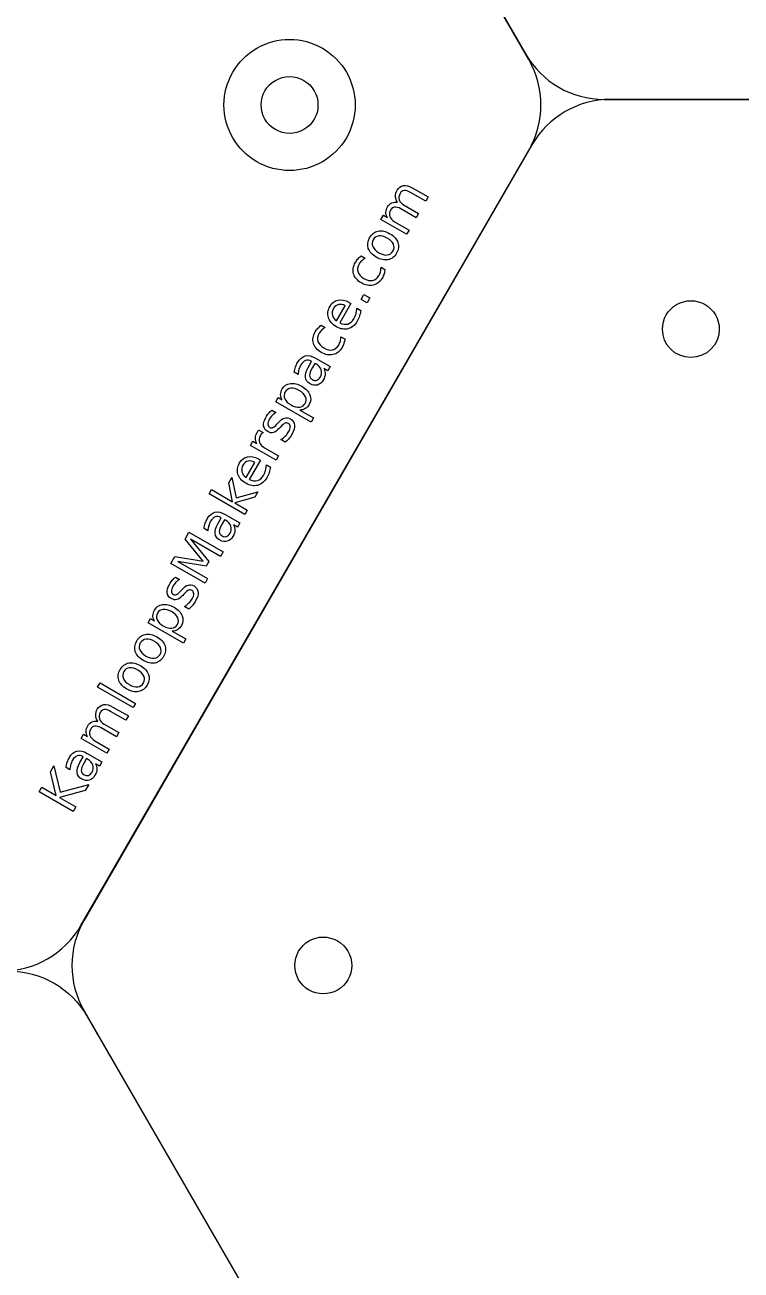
# Model space of a CAD drawing. Extents: x 0 to 212, y 9 to 288.
# Drawn here: x 64.6 to 96.1, y 95.8 to 150.6 of the extents above; entities that cross this region are included whole.
import ezdxf

# ---------------------------------------------------------------- set-up
doc = ezdxf.new("R2010")
doc.units = 0
doc.layers.add('Layer_1', color=7, linetype='CONTINUOUS')

msp = doc.modelspace()

# ---------------------------------------------------------------- linework, layer by layer
at = {"layer": 'Layer_1', "color": 5}
msp.add_line((73.339919, 147.055887), (73.339919, 147.055887), dxfattribs=at)
at = {"layer": 'Layer_1', "color": 7}
for p, q in [((74.974534, 147.055887), (74.974534, 147.055887)), ((90.06256, 147.300676), (129.44376, 147.300676)), ((102.03564, 147.299854), (90.34504, 147.299854)), ((86.88094, 145.299854), (67.19034, 111.194733)), ((92.62064, 137.193334), (92.62064, 137.193334)), ((76.45563, 109.194734), (76.45563, 109.194734)), ((67.19034, 107.194733), (86.88094, 73.089616))]:
    msp.add_line(p, q, dxfattribs=at)
at = {"layer": 'Layer_1', "color": 3}
for p, q in [((82.210875, 142.823071), (81.537605, 143.211784)), ((81.638909, 143.401168), (82.318207, 143.008975)), ((82.318207, 143.008975), (82.210875, 142.823071)), ((80.970179, 142.774315), (80.970183, 142.774335)), ((81.79025, 142.094526), (81.116979, 142.483239)), ((81.261491, 142.647677), (81.897581, 142.28043)), ((80.244156, 142.015763), (80.351488, 142.201666)), ((81.369621, 141.365975), (80.244156, 142.015763)), ((80.351488, 142.201666), (80.526336, 142.100717)), ((80.840862, 141.919126), (81.476952, 141.551879)), ((81.897581, 142.28043), (81.79025, 142.094526)), ((81.476952, 141.551879), (81.369621, 141.365975)), ((79.746512, 141.216487), (79.746512, 141.216487)), ((79.903277, 141.125979), (79.903277, 141.125979)), ((79.378211, 140.416212), (79.378252, 140.416189)), ((79.378252, 140.416189), (79.551093, 140.316399)), ((80.246479, 139.914918), (80.417307, 139.81629)), ((79.374463, 138.499716), (79.496881, 138.71175)), ((79.496881, 138.71175), (79.752123, 138.564387)), ((78.28988, 137.560976), (78.669464, 138.220759)), ((78.920895, 138.322124), (78.430071, 137.471992)), ((78.830448, 138.374344), (78.830454, 138.374341)), ((78.830454, 138.374341), (78.920895, 138.322124)), ((79.182345, 138.113559), (79.357193, 138.01261)), ((79.629705, 138.352353), (79.374463, 138.499716)), ((79.752123, 138.564387), (79.629705, 138.352353)), ((77.614499, 137.361372), (77.614539, 137.361349)), ((77.614539, 137.361349), (77.78738, 137.261559)), ((78.482766, 136.860078), (78.653595, 136.76145)), ((77.366598, 135.915446), (78.008717, 135.544719)), ((77.366633, 135.915426), (77.366598, 135.915446)), ((77.041858, 135.51073), (77.19154, 135.769987)), ((77.19154, 135.769987), (77.173421, 135.780447)), ((77.336249, 135.686439), (77.230051, 135.502565)), ((77.377432, 135.662662), (77.336249, 135.686439)), ((77.901966, 135.359822), (77.731138, 135.458449)), ((78.008717, 135.544719), (77.901966, 135.359822)), ((76.60407, 135.198071), (76.433242, 135.296699)), ((76.650996, 134.490341), (76.650996, 134.490341)), ((75.616746, 134.000853), (75.724077, 134.186757)), ((77.170288, 133.103915), (75.616746, 134.000853)), ((75.724077, 134.186757), (75.894906, 134.088129)), ((75.448588, 133.633018), (75.623437, 133.532069)), ((75.448596, 133.633005), (75.448588, 133.633018)), ((76.680704, 133.634448), (76.680721, 133.634438)), ((76.680721, 133.634438), (77.277619, 133.289819)), ((77.277619, 133.289819), (77.170288, 133.103915)), ((74.870244, 132.747683), (75.060892, 132.638939)), ((75.67149, 133.016612), (75.722134, 133.071786)), ((75.818891, 132.881937), (75.766691, 132.826327)), ((74.507495, 132.079508), (74.614827, 132.265411)), ((75.63296, 131.42972), (74.507495, 132.079508)), ((74.614827, 132.265411), (74.789675, 132.164462)), ((76.037934, 132.226238), (75.847004, 132.336472)), ((75.147408, 131.957925), (75.740291, 131.615624)), ((75.740291, 131.615624), (75.63296, 131.42972)), ((74.312248, 130.671514), (74.691831, 131.331296)), ((74.943262, 131.432662), (74.452441, 130.582536)), ((74.852815, 131.484882), (74.852821, 131.484878)), ((74.852821, 131.484878), (74.943262, 131.432662)), ((75.204715, 131.224102), (75.379564, 131.123153)), ((73.554829, 130.429508), (73.691168, 130.665653)), ((73.721671, 129.597611), (73.554829, 130.429508)), ((73.691168, 130.665653), (73.873102, 129.764749)), ((72.690855, 129.944882), (72.798186, 130.130786)), ((74.254451, 129.042139), (72.690855, 129.944882)), ((72.798186, 130.130786), (73.721671, 129.597611)), ((73.873102, 129.764749), (74.831137, 130.04099)), ((74.831137, 130.04099), (74.691896, 129.799817)), ((74.691896, 129.799817), (73.812112, 129.545395)), ((73.812112, 129.545395), (74.361782, 129.228043)), ((73.071189, 128.63333), (73.22087, 128.892586)), ((73.22087, 128.892586), (73.202752, 128.903047)), ((73.36558, 128.809038), (73.259382, 128.625164)), ((73.406763, 128.785261), (73.36558, 128.809038)), ((73.395929, 129.038045), (74.038048, 128.667318)), ((73.395964, 129.038025), (73.395929, 129.038045)), ((74.361782, 129.228043), (74.254451, 129.042139)), ((71.626319, 127.954843), (71.80095, 128.257312)), ((71.80095, 128.257312), (73.301236, 127.391122)), ((72.633401, 128.32067), (72.462573, 128.419298)), ((73.931297, 128.482421), (73.760469, 128.581049)), ((74.038048, 128.667318), (73.931297, 128.482421)), ((72.425069, 126.980525), (71.626319, 127.954843)), ((73.186944, 127.193162), (71.869542, 127.953765)), ((71.869542, 127.953765), (72.675176, 126.972788)), ((71.008441, 126.884647), (71.183072, 127.187117)), ((71.183072, 127.187117), (72.425069, 126.980525)), ((73.301236, 127.391122), (73.186944, 127.193162)), ((72.508727, 126.018457), (71.008441, 126.884647)), ((72.557404, 126.768801), (71.305036, 126.976012)), ((71.305036, 126.976012), (72.622438, 126.21541)), ((72.675176, 126.972788), (72.557404, 126.768801)), ((71.206401, 126.285333), (71.381249, 126.184384)), ((71.206409, 126.285321), (71.206401, 126.285333)), ((72.622438, 126.21541), (72.508727, 126.018457)), ((71.429302, 125.668927), (71.479946, 125.724101)), ((71.576704, 125.534252), (71.524504, 125.478642)), ((71.795744, 124.878548), (71.604813, 124.988782)), ((70.000721, 124.273612), (70.108052, 124.459516)), ((70.108052, 124.459516), (70.278881, 124.360888)), ((71.034971, 124.7631), (71.034971, 124.7631)), ((71.554263, 123.376674), (70.000721, 124.273612)), ((71.064679, 123.907207), (71.064696, 123.907197)), ((71.064696, 123.907197), (71.661594, 123.562578)), ((69.503066, 123.474319), (69.503066, 123.474319)), ((69.659832, 123.383811), (69.659832, 123.383811)), ((71.661594, 123.562578), (71.554263, 123.376674)), ((68.776698, 122.216213), (68.776698, 122.216213)), ((67.784375, 121.446609), (67.891125, 121.631506)), ((67.891125, 121.631506), (69.454721, 120.728763)), ((68.933463, 122.125704), (68.933463, 122.125704)), ((69.347971, 120.543866), (67.784375, 121.446609)), ((68.455172, 120.566265), (69.13447, 120.174072)), ((69.454721, 120.728763), (69.347971, 120.543866)), ((69.027138, 119.988168), (68.353868, 120.376881)), ((69.13447, 120.174072), (69.027138, 119.988168)), ((67.786442, 119.939412), (67.786446, 119.939433)), ((68.606513, 119.259623), (67.933243, 119.648336)), ((68.077754, 119.812774), (68.713844, 119.445527)), ((68.713844, 119.445527), (68.606513, 119.259623)), ((67.060419, 119.18086), (67.167751, 119.366764)), ((68.185884, 118.531073), (67.060419, 119.18086)), ((67.167751, 119.366764), (67.342599, 119.265815)), ((67.657125, 119.084223), (68.293215, 118.716976)), ((67.002632, 118.12228), (67.152313, 118.381537)), ((67.152313, 118.381537), (67.134195, 118.391997)), ((67.327372, 118.526996), (67.969491, 118.156269)), ((67.327407, 118.526976), (67.327372, 118.526996)), ((68.293215, 118.716976), (68.185884, 118.531073)), ((65.712667, 117.712097), (65.863511, 117.973367)), ((65.863511, 117.973367), (66.133002, 116.824955)), ((66.564844, 117.809621), (66.394016, 117.908249)), ((67.297023, 118.297989), (67.190825, 118.114115)), ((67.338206, 118.274212), (67.297023, 118.297989)), ((67.86274, 117.971372), (67.691912, 118.069999)), ((67.969491, 118.156269), (67.86274, 117.971372)), ((65.958032, 116.672742), (65.712667, 117.712097)), ((65.20676, 116.835841), (65.323954, 117.038827)), ((66.707046, 115.96965), (65.20676, 116.835841)), ((65.323954, 117.038827), (65.958032, 116.672742)), ((67.24022, 116.893135), (66.101729, 116.589779)), ((66.133002, 116.824955), (67.394544, 117.160432)), ((67.394544, 117.160432), (67.24022, 116.893135)), ((66.101729, 116.589779), (66.82424, 116.172637)), ((66.82424, 116.172637), (66.707046, 115.96965))]:
    msp.add_line(p, q, dxfattribs=at)
at = {"layer": 'Layer_1', "color": 7}
for points in [[(66.90786, 183.405793), (66.90786, 183.405793), (86.59846, 149.300676), (86.59846, 149.300676)], [(86.73983, 149.055887), (86.73983, 149.055887), (67.04923, 183.161007), (67.04923, 183.161007)], [(86.59846, 149.300676), (87.312991, 148.063072), (88.633498, 147.300677), (90.06256, 147.300676)], [(86.73983, 145.055887), (87.454361, 146.293492), (87.454361, 147.818283), (86.73983, 149.055887)], [(74.974534, 147.055887), (74.974534, 147.502469), (75.212783, 147.915128), (75.599534, 148.138419)], [(75.599534, 148.138419), (75.986285, 148.36171), (76.462783, 148.36171), (76.849534, 148.138419)], [(76.849534, 148.138419), (77.236285, 147.915128), (77.474534, 147.502469), (77.474534, 147.055887)], [(75.599534, 145.973355), (75.212783, 146.196646), (74.974534, 146.609305), (74.974534, 147.055887)], [(77.474534, 147.055887), (77.474534, 146.609305), (77.236285, 146.196646), (76.849534, 145.973355)], [(90.34504, 147.299854), (88.915978, 147.299854), (87.595471, 146.537458), (86.88094, 145.299854)], [(76.849534, 145.973355), (76.462783, 145.750064), (75.986285, 145.750064), (75.599534, 145.973355)], [(67.04923, 110.950767), (67.04923, 110.950767), (86.73983, 145.055887), (86.73983, 145.055887)], [(92.62064, 137.193334), (92.62064, 137.639916), (92.858889, 138.052575), (93.24564, 138.275866)], [(93.24564, 138.275866), (93.632391, 138.499157), (94.108889, 138.499157), (94.49564, 138.275866)], [(94.49564, 138.275866), (94.882391, 138.052575), (95.12064, 137.639916), (95.12064, 137.193334)], [(93.87064, 135.943334), (93.180284, 135.943334), (92.62064, 136.502978), (92.62064, 137.193334)], [(95.12064, 137.193334), (95.12064, 136.502978), (94.560996, 135.943334), (93.87064, 135.943334)], [(63.58513, 108.950767), (65.014192, 108.950768), (66.334699, 109.713163), (67.04923, 110.950767)], [(67.19034, 111.194733), (66.475809, 109.957129), (66.475809, 108.432338), (67.19034, 107.194733)], [(76.45563, 109.194734), (76.45563, 109.641316), (76.693879, 110.053975), (77.08063, 110.277266)], [(77.08063, 110.277266), (77.467381, 110.500557), (77.943879, 110.500557), (78.33063, 110.277266)], [(78.33063, 110.277266), (78.717381, 110.053975), (78.95563, 109.641316), (78.95563, 109.194734)], [(77.08063, 108.112202), (76.693879, 108.335493), (76.45563, 108.748152), (76.45563, 109.194734)], [(78.95563, 109.194734), (78.95563, 108.748152), (78.717381, 108.335493), (78.33063, 108.112202)], [(63.86661, 108.951174), (65.295672, 108.951174), (66.616179, 108.188778), (67.33071, 106.951174)], [(78.33063, 108.112202), (77.943879, 107.888911), (77.467381, 107.888911), (77.08063, 108.112202)], [(67.33071, 106.951174), (67.33071, 106.951174), (87.02131, 72.846053), (87.02131, 72.846053)]]:
    msp.add_open_spline(points, degree=3, dxfattribs=at)
at = {"layer": 'Layer_1', "color": 5}
for points in [[(74.782226, 149.554037), (75.674729, 150.069324), (76.774339, 150.069324), (77.666842, 149.554037)], [(73.339919, 147.055887), (73.339919, 148.086461), (73.889723, 149.038751), (74.782226, 149.554037)], [(77.666842, 149.554037), (78.559345, 149.038751), (79.109149, 148.086461), (79.109149, 147.055887)], [(74.782226, 144.557737), (73.889723, 145.073024), (73.339919, 146.025313), (73.339919, 147.055887)], [(79.109149, 147.055887), (79.109149, 146.025313), (78.559345, 145.073024), (77.666842, 144.557737)], [(77.666842, 144.557737), (76.774339, 144.04245), (75.674729, 144.04245), (74.782226, 144.557737)]]:
    msp.add_open_spline(points, degree=3, dxfattribs=at)
at = {"layer": 'Layer_1', "color": 3}
for points in [[(80.882016, 143.046315), (80.87962, 143.133448), (80.903562, 143.220558), (80.953841, 143.307644)], [(80.970183, 142.774335), (80.9138, 142.868522), (80.884411, 142.959182), (80.882016, 143.046315)], [(80.953841, 143.307644), (81.021528, 143.42488), (81.114943, 143.491533), (81.234087, 143.507601)], [(81.085035, 143.16356), (81.029726, 143.067762), (81.017842, 142.973691), (81.049383, 142.881346)], [(81.264364, 143.293156), (81.190061, 143.285132), (81.130284, 143.241934), (81.085035, 143.16356)], [(81.234087, 143.507601), (81.352566, 143.524058), (81.487506, 143.48858), (81.638909, 143.401168)], [(81.537605, 143.211784), (81.429747, 143.274055), (81.338667, 143.301179), (81.264364, 143.293156)], [(80.461198, 142.340642), (80.46241, 142.418545), (80.486417, 142.498028), (80.533218, 142.579089)], [(80.533218, 142.579089), (80.580404, 142.660819), (80.641203, 142.718164), (80.715615, 142.751126)], [(80.843738, 142.564611), (80.769435, 142.556587), (80.709271, 142.512718), (80.663247, 142.433002)], [(80.715615, 142.751126), (80.790414, 142.78476), (80.875269, 142.792489), (80.970179, 142.774315)], [(81.116979, 142.483239), (81.008451, 142.545898), (80.91737, 142.573022), (80.843738, 142.564611)], [(81.049383, 142.881346), (81.080921, 142.788998), (81.151624, 142.711109), (81.261491, 142.647677)], [(80.526336, 142.100717), (80.481702, 142.182763), (80.459989, 142.262738), (80.461198, 142.340642)], [(80.663247, 142.433002), (80.608711, 142.338542), (80.597549, 142.244946), (80.62976, 142.152215)], [(80.62976, 142.152215), (80.661299, 142.059867), (80.731666, 141.98217), (80.840862, 141.919126)], [(79.746512, 141.216487), (79.839339, 141.377269), (79.964502, 141.47338), (80.122001, 141.504821)], [(80.122001, 141.504821), (80.279496, 141.536264), (80.450692, 141.49861), (80.63559, 141.391859)], [(80.63559, 141.391859), (80.819819, 141.285494), (80.938029, 141.15606), (80.990217, 141.003556)], [(79.683975, 140.746136), (79.632453, 140.898255), (79.653299, 141.055039), (79.746512, 141.216487)], [(79.903277, 141.125979), (79.846035, 141.026834), (79.839638, 140.926021), (79.884085, 140.823541)], [(79.884085, 140.823541), (79.927861, 140.721448), (80.017076, 140.631531), (80.151729, 140.553789)], [(80.156029, 141.292237), (80.044384, 141.279877), (79.960133, 141.224457), (79.903277, 141.125979)], [(80.522457, 141.195907), (80.389145, 141.272875), (80.267003, 141.304984), (80.156029, 141.292237)], [(80.790107, 140.926152), (80.745659, 141.028632), (80.656443, 141.11855), (80.522457, 141.195907)], [(80.771493, 140.624715), (80.828349, 140.723193), (80.834554, 140.823672), (80.790107, 140.926152)], [(80.990217, 141.003556), (81.041734, 140.85144), (81.021079, 140.694991), (80.928252, 140.534209)], [(79.120471, 140.132246), (79.153347, 140.189189), (79.19147, 140.241318), (79.234841, 140.288632)], [(79.234841, 140.288632), (79.277558, 140.33632), (79.325348, 140.378846), (79.378211, 140.416212)], [(79.551093, 140.316399), (79.492127, 140.280772), (79.440327, 140.240561), (79.39569, 140.195766)], [(80.039177, 140.358843), (79.85428, 140.465594), (79.735879, 140.594691), (79.683975, 140.746136)], [(80.55219, 140.244872), (80.394412, 140.214488), (80.223407, 140.252478), (80.039177, 140.358843)], [(80.151729, 140.553789), (80.286386, 140.476044), (80.409008, 140.443211), (80.519595, 140.455287)], [(80.519595, 140.455287), (80.629897, 140.468422), (80.713863, 140.524898), (80.771493, 140.624715)], [(80.928252, 140.534209), (80.835039, 140.37276), (80.709686, 140.276315), (80.55219, 140.244872)], [(79.038628, 139.626145), (78.991855, 139.788028), (79.019136, 139.956728), (79.120471, 140.132246)], [(79.281936, 140.049746), (79.212702, 139.929828), (79.197124, 139.814663), (79.235201, 139.70425)], [(79.235201, 139.70425), (79.272611, 139.594222), (79.359983, 139.499563), (79.497317, 139.420273)], [(79.39569, 140.195766), (79.350795, 140.15201), (79.312877, 140.103337), (79.281936, 140.049746)], [(80.150152, 139.548481), (80.181093, 139.602072), (80.204612, 139.659059), (80.22071, 139.719441)], [(80.22071, 139.719441), (80.236541, 139.780866), (80.245131, 139.846025), (80.246479, 139.914918)], [(80.417307, 139.81629), (80.411643, 139.750779), (80.398781, 139.686747), (80.37872, 139.624195)], [(79.384707, 139.225361), (79.201152, 139.331336), (79.085793, 139.464931), (79.038628, 139.626145)], [(79.902248, 139.126192), (79.738099, 139.087874), (79.565586, 139.120931), (79.384707, 139.225361)], [(79.497317, 139.420273), (79.63465, 139.340984), (79.760649, 139.312453), (79.875312, 139.334681)], [(79.875312, 139.334681), (79.989304, 139.357297), (80.080918, 139.428564), (80.150152, 139.548481)], [(80.295251, 139.437912), (80.197396, 139.268422), (80.066395, 139.164516), (79.902248, 139.126192)], [(80.37872, 139.624195), (80.359045, 139.56231), (80.331222, 139.500216), (80.295251, 139.437912)], [(77.933248, 137.699881), (77.88235, 137.862361), (77.905636, 138.02801), (78.003103, 138.196829)], [(78.003103, 138.196829), (78.090516, 138.348231), (78.208461, 138.439575), (78.356938, 138.470861)], [(78.161056, 138.108311), (78.101492, 138.005143), (78.082866, 137.905585), (78.105178, 137.809637)], [(78.377967, 138.275161), (78.285961, 138.255036), (78.213658, 138.199419), (78.161056, 138.108311)], [(78.356938, 138.470861), (78.505131, 138.503211), (78.662967, 138.471039), (78.830448, 138.374344)], [(78.669464, 138.220759), (78.56742, 138.277629), (78.470254, 138.295763), (78.377967, 138.275161)], [(79.145857, 137.869337), (79.167127, 137.946381), (79.179289, 138.027788), (79.182345, 138.113559)], [(78.285511, 137.298211), (78.101285, 137.404574), (77.983864, 137.538464), (77.933248, 137.699881)], [(78.105178, 137.809637), (78.127878, 137.71435), (78.189445, 137.631463), (78.28988, 137.560976)], [(78.787626, 137.418302), (78.893786, 137.449014), (78.982256, 137.525666), (79.053036, 137.64826)], [(79.203407, 137.546703), (79.099751, 137.367167), (78.965308, 137.254978), (78.800078, 137.210138)], [(79.053036, 137.64826), (79.094034, 137.719271), (79.124975, 137.792964), (79.145857, 137.869337)], [(79.303738, 137.771489), (79.278236, 137.693314), (79.244793, 137.618386), (79.203407, 137.546703)], [(79.357193, 138.01261), (79.347048, 137.930038), (79.329229, 137.849664), (79.303738, 137.771489)], [(77.274919, 136.571311), (77.228145, 136.733194), (77.255426, 136.901894), (77.356762, 137.077412)], [(77.356762, 137.077412), (77.389638, 137.134355), (77.42776, 137.186481), (77.471129, 137.233792)], [(77.518223, 136.994905), (77.448991, 136.874992), (77.433414, 136.759829), (77.471492, 136.649415)], [(77.471129, 137.233792), (77.513848, 137.281483), (77.561638, 137.32401), (77.614499, 137.361372)], [(77.631978, 137.140926), (77.587085, 137.097174), (77.549167, 137.048501), (77.518223, 136.994905)], [(77.78738, 137.261559), (77.728415, 137.225932), (77.676614, 137.185721), (77.631978, 137.140926)], [(78.800078, 137.210138), (78.635235, 137.165968), (78.463713, 137.195326), (78.285511, 137.298211)], [(78.430071, 137.471992), (78.562003, 137.406558), (78.681188, 137.388661), (78.787626, 137.418302)], [(77.620998, 136.170526), (77.437443, 136.276502), (77.322083, 136.410097), (77.274919, 136.571311)], [(77.471492, 136.649415), (77.508902, 136.539387), (77.596274, 136.444728), (77.733607, 136.365439)], [(78.111603, 136.279847), (78.225595, 136.302463), (78.317207, 136.373727), (78.386439, 136.493641)], [(78.386439, 136.493641), (78.417382, 136.547236), (78.440902, 136.604223), (78.456997, 136.664601)], [(78.456997, 136.664601), (78.472829, 136.726026), (78.481418, 136.791185), (78.482766, 136.860078)], [(78.615008, 136.569355), (78.595332, 136.50747), (78.567509, 136.445376), (78.531538, 136.383072)], [(78.653595, 136.76145), (78.647933, 136.695943), (78.63507, 136.631911), (78.615008, 136.569355)], [(76.575931, 135.7248), (76.669918, 135.887591), (76.782324, 135.984812), (76.913149, 136.016463)], [(76.913149, 136.016463), (77.043972, 136.04812), (77.195133, 136.014441), (77.366633, 135.915426)], [(78.138539, 136.071358), (77.97439, 136.03304), (77.801877, 136.066096), (77.620998, 136.170526)], [(77.733607, 136.365439), (77.870941, 136.286149), (77.996939, 136.257619), (78.111603, 136.279847)], [(78.531538, 136.383072), (78.433683, 136.213582), (78.302683, 136.109677), (78.138539, 136.071358)], [(76.433242, 135.296699), (76.446194, 135.379439), (76.464672, 135.456309), (76.488673, 135.527307)], [(76.488673, 135.527307), (76.512034, 135.598675), (76.54112, 135.664506), (76.575931, 135.7248)], [(76.636262, 135.413958), (76.616481, 135.344097), (76.60575, 135.272135), (76.60407, 135.198071)], [(76.72163, 135.615219), (76.6845, 135.550906), (76.656043, 135.483819), (76.636262, 135.413958)], [(76.92773, 135.809754), (76.848734, 135.781223), (76.780034, 135.716378), (76.72163, 135.615219)], [(76.919021, 135.075186), (76.90383, 135.197397), (76.944775, 135.342579), (77.041858, 135.51073)], [(77.173421, 135.780447), (77.088341, 135.829568), (77.006444, 135.839337), (76.92773, 135.809754)], [(77.230051, 135.502565), (77.143799, 135.353172), (77.101124, 135.239805), (77.102026, 135.162466)], [(77.613883, 135.40154), (77.576833, 135.506002), (77.498016, 135.593042), (77.377432, 135.662662)], [(77.580268, 135.092689), (77.639445, 135.195186), (77.65065, 135.298136), (77.613883, 135.40154)], [(77.731138, 135.458449), (77.775104, 135.376795), (77.795319, 135.295006), (77.791784, 135.213081)], [(75.904646, 134.562167), (75.98355, 134.698833), (76.101826, 134.778375), (76.259474, 134.800793)], [(76.259474, 134.800793), (76.417511, 134.823885), (76.584958, 134.784378), (76.761814, 134.68227)], [(77.132308, 134.783226), (77.005692, 134.856327), (76.934596, 134.953647), (76.919021, 135.075186)], [(77.102026, 135.162466), (77.102928, 135.085127), (77.14458, 135.02267), (77.22698, 134.975096)], [(77.45117, 134.734459), (77.347124, 134.704311), (77.240837, 134.720567), (77.132308, 134.783226)], [(77.22698, 134.975096), (77.292631, 134.937193), (77.357262, 134.928463), (77.420872, 134.948908)], [(77.420872, 134.948908), (77.484205, 134.970403), (77.537337, 135.01833), (77.580268, 135.092689)], [(77.706602, 134.954095), (77.640078, 134.838871), (77.554934, 134.765659), (77.45117, 134.734459)], [(77.791784, 135.213081), (77.7876, 135.131536), (77.759206, 135.045207), (77.706602, 134.954095)], [(75.894906, 134.088129), (75.850346, 134.165663), (75.829006, 134.243188), (75.830885, 134.320706)], [(75.830885, 134.320706), (75.832485, 134.39928), (75.857072, 134.479767), (75.904646, 134.562167)], [(76.033284, 134.427603), (75.976815, 134.329796), (75.971191, 134.230323), (76.016413, 134.129186)], [(76.282708, 134.590422), (76.172896, 134.579687), (76.089755, 134.525415), (76.033284, 134.427603)], [(76.650996, 134.490341), (76.515005, 134.568856), (76.392242, 134.602216), (76.282708, 134.590422)], [(76.922819, 134.220853), (76.877599, 134.321995), (76.786992, 134.411824), (76.650996, 134.490341)], [(76.761814, 134.68227), (76.938674, 134.58016), (77.056614, 134.454899), (77.115634, 134.306489)], [(77.115634, 134.306489), (77.17504, 134.158755), (77.16529, 134.016555), (77.086386, 133.879889)], [(76.016413, 134.129186), (76.061353, 134.0291), (76.151819, 133.9398), (76.287811, 133.861285)], [(76.287811, 133.861285), (76.423806, 133.782768), (76.546711, 133.748879), (76.656524, 133.759617)], [(76.656524, 133.759617), (76.766052, 133.77141), (76.849051, 133.82621), (76.90552, 133.924018)], [(76.915133, 133.694715), (76.848273, 133.654714), (76.77013, 133.634625), (76.680704, 133.634448)], [(76.90552, 133.924018), (76.961991, 134.021829), (76.967758, 134.120774), (76.922819, 134.220853)], [(77.086386, 133.879889), (77.038812, 133.797489), (76.981728, 133.735764), (76.915133, 133.694715)], [(75.082542, 132.938608), (75.068249, 133.046906), (75.10094, 133.170055), (75.180615, 133.308056)], [(75.180615, 133.308056), (75.220068, 133.376391), (75.262222, 133.437803), (75.307078, 133.492293)], [(75.348078, 133.240858), (75.295089, 133.149079), (75.269323, 133.071952), (75.270781, 133.009477)], [(75.307078, 133.492293), (75.351935, 133.546787), (75.399108, 133.593691), (75.448596, 133.633005)], [(75.469158, 133.404084), (75.423249, 133.355561), (75.382889, 133.301153), (75.348078, 133.240858)], [(75.623437, 133.532069), (75.566463, 133.495287), (75.515037, 133.452625), (75.469158, 133.404084)], [(75.722134, 133.071786), (75.826086, 133.186838), (75.91971, 133.256941), (76.003004, 133.282096)], [(76.003004, 133.282096), (76.086018, 133.308307), (76.173415, 133.294918), (76.265194, 133.241929)], [(76.265194, 133.241929), (76.369704, 133.18159), (76.42846, 133.092287), (76.44146, 132.97402)], [(74.72554, 132.403801), (74.727997, 132.485453), (74.754946, 132.570829), (74.806388, 132.659928)], [(74.806388, 132.659928), (74.813738, 132.672659), (74.822821, 132.686178), (74.833638, 132.700486)], [(74.833638, 132.700486), (74.843688, 132.715237), (74.85589, 132.730969), (74.870244, 132.747683)], [(74.995328, 132.585684), (74.975382, 132.565041), (74.956901, 132.539981), (74.939883, 132.510505)], [(75.060892, 132.638939), (75.036852, 132.625107), (75.014998, 132.607356), (74.995328, 132.585684)], [(75.262757, 132.684501), (75.156909, 132.745612), (75.096837, 132.830315), (75.082542, 132.938608)], [(75.512851, 132.641939), (75.433212, 132.620032), (75.349847, 132.634219), (75.262757, 132.684501)], [(75.270781, 133.009477), (75.272625, 132.947673), (75.30168, 132.900529), (75.357944, 132.868045)], [(75.357944, 132.868045), (75.400817, 132.843292), (75.444125, 132.84017), (75.487866, 132.858681)], [(75.487866, 132.858681), (75.530936, 132.87758), (75.592144, 132.930223), (75.67149, 133.016612)], [(75.766691, 132.826327), (75.676433, 132.725695), (75.59182, 132.664233), (75.512851, 132.641939)], [(76.024486, 133.059339), (75.978356, 133.041338), (75.909824, 132.982204), (75.818891, 132.881937)], [(76.169634, 133.043869), (76.11939, 133.072877), (76.071007, 133.078034), (76.024486, 133.059339)], [(76.04401, 132.492037), (76.099709, 132.548308), (76.146317, 132.608934), (76.183834, 132.673914)], [(76.255638, 132.90043), (76.252572, 132.964723), (76.223904, 133.012536), (76.169634, 133.043869)], [(76.183834, 132.673914), (76.234115, 132.761004), (76.25805, 132.836509), (76.255638, 132.90043)], [(76.44146, 132.97402), (76.454847, 132.856424), (76.41977, 132.725276), (76.336227, 132.580576)], [(74.789675, 132.164462), (74.743773, 132.242771), (74.722395, 132.32255), (74.72554, 132.403801)], [(74.939883, 132.510505), (74.879546, 132.405999), (74.8673, 132.305881), (74.903144, 132.210152)], [(74.903144, 132.210152), (74.938704, 132.115488), (75.020125, 132.031412), (75.147408, 131.957925)], [(75.847004, 132.336472), (75.921963, 132.384303), (75.987631, 132.436158), (76.04401, 132.492037)], [(76.209095, 132.402086), (76.160188, 132.343677), (76.103135, 132.285061), (76.037934, 132.226238)], [(76.336227, 132.580576), (76.301417, 132.520282), (76.259039, 132.460785), (76.209095, 132.402086)], [(74.025471, 131.307366), (74.112883, 131.458769), (74.230829, 131.550115), (74.379309, 131.581405)], [(74.379309, 131.581405), (74.527499, 131.613751), (74.685334, 131.581577), (74.852815, 131.484882)], [(73.955615, 130.810419), (73.904718, 130.972898), (73.928003, 131.138548), (74.025471, 131.307366)], [(74.183427, 131.218855), (74.123863, 131.115687), (74.105236, 131.016127), (74.127546, 130.920175)], [(74.400338, 131.385704), (74.308332, 131.36558), (74.236028, 131.309963), (74.183427, 131.218855)], [(74.691831, 131.331296), (74.589787, 131.388167), (74.492623, 131.406303), (74.400338, 131.385704)], [(75.075406, 130.758803), (75.116403, 130.829811), (75.147343, 130.903503), (75.168228, 130.97988)], [(75.168228, 130.97988), (75.189495, 131.05692), (75.201658, 131.138328), (75.204715, 131.224102)], [(75.379564, 131.123153), (75.369418, 131.040581), (75.351599, 130.960206), (75.326105, 130.882027)], [(74.307878, 130.408749), (74.123652, 130.515112), (74.006231, 130.649002), (73.955615, 130.810419)], [(74.127546, 130.920175), (74.150247, 130.824892), (74.211814, 130.742005), (74.312248, 130.671514)], [(74.822445, 130.320675), (74.657602, 130.276506), (74.48608, 130.305864), (74.307878, 130.408749)], [(74.452441, 130.582536), (74.584374, 130.517101), (74.703558, 130.499203), (74.809993, 130.52884)], [(74.809993, 130.52884), (74.916153, 130.559551), (75.004625, 130.636206), (75.075406, 130.758803)], [(75.225777, 130.657247), (75.12212, 130.477706), (74.987676, 130.365516), (74.822445, 130.320675)], [(75.326105, 130.882027), (75.300604, 130.803852), (75.267161, 130.728926), (75.225777, 130.657247)], [(72.518004, 128.649906), (72.541365, 128.721274), (72.570451, 128.787105), (72.605262, 128.847399)], [(72.605262, 128.847399), (72.699247, 129.010187), (72.811653, 129.107408), (72.94248, 129.139063)], [(72.957061, 128.932353), (72.878065, 128.903822), (72.809365, 128.838977), (72.750961, 128.737818)], [(72.94248, 129.139063), (73.073303, 129.17072), (73.224464, 129.137041), (73.395964, 129.038025)], [(73.202752, 128.903047), (73.117672, 128.952168), (73.035775, 128.961937), (72.957061, 128.932353)], [(73.643214, 128.524139), (73.606164, 128.628601), (73.527347, 128.715642), (73.406763, 128.785261)], [(72.462573, 128.419298), (72.475523, 128.502035), (72.494, 128.578904), (72.518004, 128.649906)], [(72.665593, 128.536558), (72.64581, 128.466693), (72.635079, 128.39473), (72.633401, 128.32067)], [(72.750961, 128.737818), (72.71383, 128.673506), (72.685374, 128.606419), (72.665593, 128.536558)], [(72.948352, 128.197785), (72.933161, 128.319996), (72.974106, 128.465178), (73.071189, 128.63333)], [(73.259382, 128.625164), (73.17313, 128.475771), (73.130455, 128.362405), (73.131357, 128.285065)], [(73.131357, 128.285065), (73.132259, 128.207726), (73.173911, 128.145269), (73.256311, 128.097696)], [(73.4502, 128.071501), (73.513532, 128.092996), (73.566665, 128.140925), (73.609599, 128.215288)], [(73.609599, 128.215288), (73.668776, 128.317785), (73.679981, 128.420735), (73.643214, 128.524139)], [(73.821115, 128.33568), (73.816929, 128.254131), (73.788535, 128.167803), (73.735933, 128.076694)], [(73.760469, 128.581049), (73.804432, 128.499391), (73.824648, 128.417601), (73.821115, 128.33568)], [(73.161639, 127.905825), (73.035023, 127.978927), (72.963927, 128.076247), (72.948352, 128.197785)], [(73.480497, 127.857052), (73.376454, 127.826908), (73.270168, 127.843166), (73.161639, 127.905825)], [(73.256311, 128.097696), (73.321962, 128.059792), (73.386591, 128.051061), (73.4502, 128.071501)], [(73.735933, 128.076694), (73.669409, 127.961471), (73.584263, 127.888257), (73.480497, 127.857052)], [(70.938427, 125.960371), (70.977879, 126.028703), (71.020033, 126.090115), (71.06489, 126.144609)], [(71.06489, 126.144609), (71.109747, 126.199103), (71.15692, 126.246007), (71.206409, 126.285321)], [(71.226971, 126.0564), (71.181061, 126.007877), (71.140701, 125.953468), (71.10589, 125.893174)], [(71.381249, 126.184384), (71.324276, 126.147602), (71.272849, 126.104941), (71.226971, 126.0564)], [(70.840355, 125.590924), (70.826062, 125.699221), (70.858753, 125.82237), (70.938427, 125.960371)], [(71.02057, 125.336816), (70.914721, 125.397928), (70.85465, 125.48263), (70.840355, 125.590924)], [(71.10589, 125.893174), (71.052902, 125.801395), (71.027136, 125.724267), (71.028593, 125.661792)], [(71.028593, 125.661792), (71.030438, 125.599988), (71.059492, 125.552844), (71.115756, 125.52036)], [(71.115756, 125.52036), (71.15863, 125.495607), (71.201937, 125.492486), (71.245678, 125.510997)], [(71.245678, 125.510997), (71.288748, 125.529895), (71.349956, 125.582539), (71.429302, 125.668927)], [(71.524504, 125.478642), (71.434246, 125.378011), (71.349632, 125.316548), (71.270664, 125.294254)], [(71.479946, 125.724101), (71.583899, 125.839153), (71.677522, 125.909257), (71.760816, 125.934412)], [(71.782298, 125.711654), (71.736146, 125.693616), (71.667614, 125.634482), (71.576704, 125.534252)], [(71.760816, 125.934412), (71.843831, 125.960623), (71.931227, 125.947234), (72.023007, 125.894245)], [(71.927446, 125.696185), (71.877202, 125.725193), (71.82882, 125.73035), (71.782298, 125.711654)], [(72.01345, 125.552745), (72.010384, 125.617039), (71.981716, 125.664852), (71.927446, 125.696185)], [(71.941646, 125.326229), (71.991927, 125.413319), (72.015862, 125.488824), (72.01345, 125.552745)], [(72.023007, 125.894245), (72.127517, 125.833906), (72.186272, 125.744603), (72.199272, 125.626336)], [(72.199272, 125.626336), (72.21266, 125.508739), (72.177581, 125.377589), (72.094037, 125.232886)], [(70.28862, 124.834926), (70.367523, 124.971588), (70.485799, 125.05113), (70.643449, 125.073552)], [(70.643449, 125.073552), (70.801486, 125.096644), (70.968933, 125.057136), (71.145789, 124.955029)], [(71.270664, 125.294254), (71.191024, 125.272348), (71.107659, 125.286535), (71.02057, 125.336816)], [(71.145789, 124.955029), (71.322649, 124.852918), (71.440589, 124.727658), (71.499609, 124.579247)], [(71.604813, 124.988782), (71.679774, 125.036617), (71.745444, 125.088474), (71.801822, 125.144353)], [(71.966904, 125.054396), (71.918, 124.995991), (71.860946, 124.937375), (71.795744, 124.878548)], [(71.801822, 125.144353), (71.857522, 125.200624), (71.90413, 125.261249), (71.941646, 125.326229)], [(72.094037, 125.232886), (72.059228, 125.172596), (72.016851, 125.113099), (71.966904, 125.054396)], [(70.278881, 124.360888), (70.234321, 124.438422), (70.21298, 124.515947), (70.21486, 124.593465)], [(70.21486, 124.593465), (70.21646, 124.672038), (70.241047, 124.752525), (70.28862, 124.834926)], [(70.417259, 124.700362), (70.360789, 124.602555), (70.355166, 124.503082), (70.400388, 124.401944)], [(70.400388, 124.401944), (70.445328, 124.301859), (70.535794, 124.212559), (70.671785, 124.134044)], [(70.666683, 124.863181), (70.556871, 124.852446), (70.47373, 124.798173), (70.417259, 124.700362)], [(71.034971, 124.7631), (70.89898, 124.841615), (70.776217, 124.874975), (70.666683, 124.863181)], [(71.306794, 124.493612), (71.261574, 124.594754), (71.170967, 124.684583), (71.034971, 124.7631)], [(71.289495, 124.196776), (71.345966, 124.294588), (71.351733, 124.393533), (71.306794, 124.493612)], [(71.499609, 124.579247), (71.559012, 124.43151), (71.549263, 124.28931), (71.470361, 124.152648)], [(70.671785, 124.134044), (70.807781, 124.055527), (70.930685, 124.021638), (71.040499, 124.032376)], [(71.040499, 124.032376), (71.150027, 124.044169), (71.233026, 124.098969), (71.289495, 124.196776)], [(71.299107, 123.967474), (71.232248, 123.927473), (71.154105, 123.907384), (71.064679, 123.907207)], [(71.470361, 124.152648), (71.422787, 124.070247), (71.365702, 124.008523), (71.299107, 123.967474)], [(69.440529, 123.003968), (69.389008, 123.156087), (69.409854, 123.31287), (69.503066, 123.474319)], [(69.503066, 123.474319), (69.595894, 123.635101), (69.721057, 123.731212), (69.878556, 123.762653)], [(69.659832, 123.383811), (69.60259, 123.284666), (69.596193, 123.183853), (69.64064, 123.081373)], [(69.912584, 123.550069), (69.800939, 123.537709), (69.716688, 123.482289), (69.659832, 123.383811)], [(69.878556, 123.762653), (70.036051, 123.794096), (70.207247, 123.756442), (70.392144, 123.649691)], [(70.279011, 123.453739), (70.1457, 123.530707), (70.023558, 123.562816), (69.912584, 123.550069)], [(70.546661, 123.183984), (70.502214, 123.286464), (70.412997, 123.376382), (70.279011, 123.453739)], [(70.392144, 123.649691), (70.576374, 123.543326), (70.694583, 123.413892), (70.746772, 123.261388)], [(69.795732, 122.616675), (69.610835, 122.723426), (69.492434, 122.852523), (69.440529, 123.003968)], [(69.64064, 123.081373), (69.684416, 122.97928), (69.773631, 122.889363), (69.908284, 122.811621)], [(69.908284, 122.811621), (70.042941, 122.733876), (70.165563, 122.701043), (70.276149, 122.713119)], [(70.276149, 122.713119), (70.386452, 122.726254), (70.470418, 122.78273), (70.528047, 122.882546)], [(70.684807, 122.792041), (70.591594, 122.630592), (70.46624, 122.534147), (70.308745, 122.502704)], [(70.528047, 122.882546), (70.584904, 122.981025), (70.591109, 123.081504), (70.546661, 123.183984)], [(70.746772, 123.261388), (70.798289, 123.109272), (70.777634, 122.952823), (70.684807, 122.792041)], [(68.714158, 121.745856), (68.662637, 121.897974), (68.683483, 122.05476), (68.776698, 122.216213)], [(68.776698, 122.216213), (68.869523, 122.376991), (68.994685, 122.4731), (69.152184, 122.50454)], [(69.186215, 122.291962), (69.074571, 122.279602), (68.99032, 122.224183), (68.933463, 122.125704)], [(69.152184, 122.50454), (69.30968, 122.535983), (69.480876, 122.498329), (69.665773, 122.391579)], [(69.55264, 122.195627), (69.419329, 122.272594), (69.297187, 122.304706), (69.186215, 122.291962)], [(69.820293, 121.925877), (69.775844, 122.028353), (69.686626, 122.11827), (69.55264, 122.195627)], [(69.665773, 122.391579), (69.850003, 122.285214), (69.968212, 122.155779), (70.0204, 122.003276)], [(70.308745, 122.502704), (70.150966, 122.47232), (69.979962, 122.51031), (69.795732, 122.616675)], [(69.069361, 121.358563), (68.884464, 121.465313), (68.766063, 121.594411), (68.714158, 121.745856)], [(68.933463, 122.125704), (68.876219, 122.026555), (68.869821, 121.92574), (68.914268, 121.82326)], [(68.914268, 121.82326), (68.958044, 121.721168), (69.047259, 121.63125), (69.181912, 121.553508)], [(69.549778, 121.455007), (69.660081, 121.468142), (69.744048, 121.524619), (69.801679, 121.62444)], [(69.801679, 121.62444), (69.858536, 121.722918), (69.86474, 121.823397), (69.820293, 121.925877)], [(70.0204, 122.003276), (70.071918, 121.85116), (70.051264, 121.694713), (69.958438, 121.533935)], [(69.582374, 121.244591), (69.424595, 121.214207), (69.253591, 121.252198), (69.069361, 121.358563)], [(69.181912, 121.553508), (69.31657, 121.475764), (69.439191, 121.44293), (69.549778, 121.455007)], [(69.958438, 121.533935), (69.865224, 121.372482), (69.739869, 121.276034), (69.582374, 121.244591)], [(67.770104, 120.472741), (67.837791, 120.589978), (67.931206, 120.65663), (68.05035, 120.672698)], [(68.05035, 120.672698), (68.168829, 120.689155), (68.303769, 120.653677), (68.455172, 120.566265)], [(67.698279, 120.211412), (67.695883, 120.298545), (67.719825, 120.385655), (67.770104, 120.472741)], [(67.786446, 119.939433), (67.730063, 120.033619), (67.700674, 120.124279), (67.698279, 120.211412)], [(67.901298, 120.328657), (67.845989, 120.232859), (67.834105, 120.138788), (67.865646, 120.046444)], [(67.865646, 120.046444), (67.897184, 119.954096), (67.967887, 119.876206), (68.077754, 119.812774)], [(68.080627, 120.458253), (68.006324, 120.45023), (67.946548, 120.407031), (67.901298, 120.328657)], [(68.353868, 120.376881), (68.246011, 120.439153), (68.15493, 120.466277), (68.080627, 120.458253)], [(67.342599, 119.265815), (67.297965, 119.34786), (67.276252, 119.427835), (67.277461, 119.50574)], [(67.277461, 119.50574), (67.278673, 119.583643), (67.30268, 119.663125), (67.349481, 119.744187)], [(67.349481, 119.744187), (67.396667, 119.825916), (67.457466, 119.883262), (67.531878, 119.916224)], [(67.47951, 119.598099), (67.424974, 119.503639), (67.413812, 119.410044), (67.446023, 119.317312)], [(67.660001, 119.729708), (67.585698, 119.721685), (67.525534, 119.677815), (67.47951, 119.598099)], [(67.531878, 119.916224), (67.606677, 119.949857), (67.691532, 119.957586), (67.786442, 119.939412)], [(67.933243, 119.648336), (67.824714, 119.710995), (67.733633, 119.738119), (67.660001, 119.729708)], [(67.446023, 119.317312), (67.477562, 119.224964), (67.547929, 119.147268), (67.657125, 119.084223)], [(66.536705, 118.33635), (66.630692, 118.499141), (66.743098, 118.596362), (66.873923, 118.628013)], [(66.888504, 118.421304), (66.809508, 118.392773), (66.740808, 118.327928), (66.682404, 118.226769)], [(66.873923, 118.628013), (67.004746, 118.65967), (67.155907, 118.625991), (67.327407, 118.526976)], [(67.134195, 118.391997), (67.049115, 118.441118), (66.967218, 118.450887), (66.888504, 118.421304)], [(66.394016, 117.908249), (66.406968, 117.990989), (66.425445, 118.067858), (66.449447, 118.138857)], [(66.449447, 118.138857), (66.472808, 118.210225), (66.501894, 118.276056), (66.536705, 118.33635)], [(66.597036, 118.025508), (66.577255, 117.955647), (66.566524, 117.883685), (66.564844, 117.809621)], [(66.682404, 118.226769), (66.645273, 118.162456), (66.616817, 118.095369), (66.597036, 118.025508)], [(66.879795, 117.686736), (66.864604, 117.808947), (66.905549, 117.954129), (67.002632, 118.12228)], [(67.190825, 118.114115), (67.104573, 117.964722), (67.061898, 117.851355), (67.0628, 117.774016)], [(67.574657, 118.01309), (67.537607, 118.117552), (67.45879, 118.204592), (67.338206, 118.274212)], [(67.541042, 117.704239), (67.600219, 117.806736), (67.611424, 117.909686), (67.574657, 118.01309)], [(67.752558, 117.824631), (67.748374, 117.743086), (67.71998, 117.656757), (67.667376, 117.565645)], [(67.691912, 118.069999), (67.735878, 117.988345), (67.756093, 117.906556), (67.752558, 117.824631)], [(67.093082, 117.394775), (66.966466, 117.467877), (66.89537, 117.565197), (66.879795, 117.686736)], [(67.0628, 117.774016), (67.063702, 117.696677), (67.105353, 117.63422), (67.187754, 117.586646)], [(67.411944, 117.346009), (67.307898, 117.315861), (67.201611, 117.332116), (67.093082, 117.394775)], [(67.187754, 117.586646), (67.253405, 117.548743), (67.318035, 117.540013), (67.381646, 117.560458)], [(67.381646, 117.560458), (67.444979, 117.581953), (67.498111, 117.62988), (67.541042, 117.704239)], [(67.667376, 117.565645), (67.600852, 117.450421), (67.515707, 117.377209), (67.411944, 117.346009)]]:
    msp.add_open_spline(points, degree=3, dxfattribs=at)

doc.saveas('drawing.dxf')
